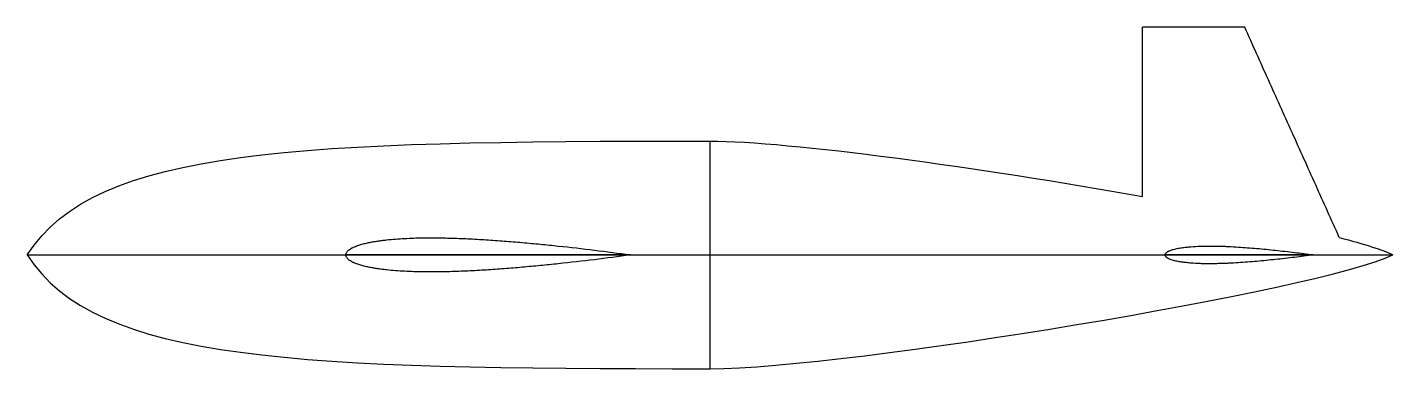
# Model space of a CAD drawing. Header units: millimetres. Extents: x 0 to 1200, y -100 to 200.
import ezdxf

# ---------------------------------------------------------------- set-up
doc = ezdxf.new("R2010")
doc.units = ezdxf.units.MM

msp = doc.modelspace()

# ---------------------------------------------------------------- linework, layer by layer
for points, degree in [([(980, 51.3), (980, 200)], 1), ([(980, 51.3), (980, 200)], 1), ([(1153.1, 15.3), (1070, 200)], 1), ([(1153.1, 15.3), (1070, 200)], 1), ([(0, 0), (60, 95), (240, 100), (600, 100)], 3), ([(0, 0), (60, 95), (240, 100), (600, 100)], 3), ([(600, 0), (600, 55.2), (600, 100), (600, 100)], 3), ([(600, 100), (669.1, 100), (837.9, 76.8), (980, 51.3)], 3), ([(600, 0), (600, 55.2), (600, 100), (600, 100)], 3), ([(600, 100), (669.1, 100), (837.9, 76.8), (980, 51.3)], 3), ([(1153.1, 15.3), (1175, 9.6), (1191.3, 4.4), (1200, 0)], 3), ([(1153.1, 15.3), (1175, 9.6), (1191.3, 4.4), (1200, 0)], 3), ([(0, 0), (60, -95), (240, -100), (600, -100)], 3), ([(0, 0), (60, -95), (240, -100), (600, -100)], 3), ([(0, 0), (38.5, 0), (126.6, 0), (280, 0)], 3), ([(0, 0), (38.5, 0), (126.6, 0), (280, 0)], 3), ([(530, 0), (552.5, 0), (575.9, 0), (600, 0)], 3), ([(530, 0), (552.5, 0), (575.9, 0), (600, 0)], 3), ([(600, -100), (600, -100), (600, -55.2), (600, 0)], 3), ([(600, -100), (720, -100), (1140, -30), (1200, 0)], 3), ([(600, -100), (600, -100), (600, -55.2), (600, 0)], 3), ([(600, -100), (720, -100), (1140, -30), (1200, 0)], 3), ([(600, 0), (672.4, 0), (854.1, 0), (1000, 0)], 3), ([(600, 0), (672.4, 0), (854.1, 0), (1000, 0)], 3), ([(1130, 0), (1163.5, 0), (1188.4, 0), (1200, 0)], 3), ([(1130, 0), (1163.5, 0), (1188.4, 0), (1200, 0)], 3)]:
    msp.add_open_spline(points, degree=degree)
for points, knots in [([(1070, 200), (1066.2, 200), (1062.4, 200), (1058.6, 200), (1054.8, 200), (1051, 200), (1047.2, 200), (1045.3, 200), (1043.4, 200), (1041.5, 200), (1039.6, 200), (1037.7, 200), (1035.8, 200), (1033.9, 200), (1032, 200), (1030.1, 200), (1028.2, 200), (1026.3, 200), (1024.4, 200), (1022.5, 200), (1020.6, 200), (1018.6, 200), (1017.7, 200), (1016.7, 200), (1015.8, 200), (1014.8, 200), (1013.9, 200), (1012.9, 200), (1012, 200), (1011, 200), (1010, 200), (1009.6, 200), (1009.1, 200), (1008.6, 200), (1008.1, 200), (1007.7, 200), (1007.2, 200), (1006.2, 200), (1005.3, 200), (1004.3, 200), (1003.4, 200), (1002.4, 200), (1001.4, 200), (999.5, 200), (997.6, 200), (995.7, 200), (994.8, 200), (993.8, 200), (992.9, 200), (992.4, 200), (991.9, 200), (991.4, 200), (991, 200), (990.5, 200), (990, 200), (989.5, 200), (989.1, 200), (988.6, 200), (988.1, 200), (987.7, 200), (987.2, 200), (986.7, 200), (986.3, 200), (985.8, 200), (985.3, 200), (984.9, 200), (984.4, 200), (984, 200), (983.5, 200), (983.1, 200), (982.8, 200), (982.6, 200), (982.4, 200), (982.3, 200), (982.2, 200), (982.1, 200), (982, 200), (981.9, 200), (981.8, 200), (981.5, 200), (981.3, 200), (981.1, 200), (981, 200), (981, 200), (980.9, 200), (980.8, 200), (980.7, 200), (980.6, 200), (980.5, 200), (980.4, 200), (980.4, 200), (980.3, 200), (980.2, 200), (980.2, 200), (980.1, 200), (980.1, 200), (980, 200), (980, 200), (980, 200), (980, 200), (980, 200), (980, 200), (980, 200)], [0, 0, 0, 0, 0.125, 0.125, 0.125, 0.25, 0.25, 0.25, 0.3125, 0.3125, 0.3125, 0.375, 0.375, 0.375, 0.4375, 0.4375, 0.4375, 0.5, 0.5, 0.5, 0.5625, 0.5625, 0.5625, 0.59375, 0.59375, 0.59375, 0.625, 0.625, 0.625, 0.65625, 0.65625, 0.65625, 0.671875, 0.671875, 0.671875, 0.6875, 0.6875, 0.6875, 0.71875, 0.71875, 0.71875, 0.75, 0.75, 0.75, 0.8125, 0.8125, 0.8125, 0.84375, 0.84375, 0.84375, 0.859375, 0.859375, 0.859375, 0.875, 0.875, 0.875, 0.890625, 0.890625, 0.890625, 0.90625, 0.90625, 0.90625, 0.921875, 0.921875, 0.921875, 0.9375, 0.9375, 0.9375, 0.953125, 0.953125, 0.953125, 0.960938, 0.960938, 0.960938, 0.964844, 0.964844, 0.964844, 0.96875, 0.96875, 0.96875, 0.976562, 0.976562, 0.976562, 0.980469, 0.980469, 0.980469, 0.984375, 0.984375, 0.984375, 0.988281, 0.988281, 0.988281, 0.992187, 0.992187, 0.992187, 0.996094, 0.996094, 0.996094, 0.998047, 0.998047, 0.998047, 1, 1, 1, 1]), ([(1070, 200), (1066.2, 200), (1062.4, 200), (1058.6, 200), (1054.8, 200), (1051, 200), (1047.2, 200), (1045.3, 200), (1043.4, 200), (1041.5, 200), (1039.6, 200), (1037.7, 200), (1035.8, 200), (1033.9, 200), (1032, 200), (1030.1, 200), (1028.2, 200), (1026.3, 200), (1024.4, 200), (1022.5, 200), (1020.6, 200), (1018.6, 200), (1017.7, 200), (1016.7, 200), (1015.8, 200), (1014.8, 200), (1013.9, 200), (1012.9, 200), (1012, 200), (1011, 200), (1010, 200), (1009.6, 200), (1009.1, 200), (1008.6, 200), (1008.1, 200), (1007.7, 200), (1007.2, 200), (1006.2, 200), (1005.3, 200), (1004.3, 200), (1003.4, 200), (1002.4, 200), (1001.4, 200), (999.5, 200), (997.6, 200), (995.7, 200), (994.8, 200), (993.8, 200), (992.9, 200), (992.4, 200), (991.9, 200), (991.4, 200), (991, 200), (990.5, 200), (990, 200), (989.5, 200), (989.1, 200), (988.6, 200), (988.1, 200), (987.7, 200), (987.2, 200), (986.7, 200), (986.3, 200), (985.8, 200), (985.3, 200), (984.9, 200), (984.4, 200), (984, 200), (983.5, 200), (983.1, 200), (982.8, 200), (982.6, 200), (982.4, 200), (982.3, 200), (982.2, 200), (982.1, 200), (982, 200), (981.9, 200), (981.8, 200), (981.5, 200), (981.3, 200), (981.1, 200), (981, 200), (981, 200), (980.9, 200), (980.8, 200), (980.7, 200), (980.6, 200), (980.5, 200), (980.4, 200), (980.4, 200), (980.3, 200), (980.2, 200), (980.2, 200), (980.1, 200), (980.1, 200), (980, 200), (980, 200), (980, 200), (980, 200), (980, 200), (980, 200), (980, 200)], [0, 0, 0, 0, 0.125, 0.125, 0.125, 0.25, 0.25, 0.25, 0.3125, 0.3125, 0.3125, 0.375, 0.375, 0.375, 0.4375, 0.4375, 0.4375, 0.5, 0.5, 0.5, 0.5625, 0.5625, 0.5625, 0.59375, 0.59375, 0.59375, 0.625, 0.625, 0.625, 0.65625, 0.65625, 0.65625, 0.671875, 0.671875, 0.671875, 0.6875, 0.6875, 0.6875, 0.71875, 0.71875, 0.71875, 0.75, 0.75, 0.75, 0.8125, 0.8125, 0.8125, 0.84375, 0.84375, 0.84375, 0.859375, 0.859375, 0.859375, 0.875, 0.875, 0.875, 0.890625, 0.890625, 0.890625, 0.90625, 0.90625, 0.90625, 0.921875, 0.921875, 0.921875, 0.9375, 0.9375, 0.9375, 0.953125, 0.953125, 0.953125, 0.960938, 0.960938, 0.960938, 0.964844, 0.964844, 0.964844, 0.96875, 0.96875, 0.96875, 0.976562, 0.976562, 0.976562, 0.980469, 0.980469, 0.980469, 0.984375, 0.984375, 0.984375, 0.988281, 0.988281, 0.988281, 0.992187, 0.992187, 0.992187, 0.996094, 0.996094, 0.996094, 0.998047, 0.998047, 0.998047, 1, 1, 1, 1]), ([(280, 0), (280, 0.2), (280, 0.3), (280, 0.5), (280.1, 0.7), (280.1, 0.8), (280.1, 1), (280.2, 1.3), (280.3, 1.6), (280.5, 1.9), (280.6, 2.2), (280.8, 2.5), (281, 2.8), (281.2, 3), (281.4, 3.3), (281.7, 3.5), (281.9, 3.7), (282.1, 4), (282.4, 4.2), (282.6, 4.4), (282.9, 4.6), (283.2, 4.8), (283.7, 5.2), (284.3, 5.5), (284.9, 5.8), (285.2, 6), (285.5, 6.2), (285.8, 6.3), (286, 6.5), (286.3, 6.6), (286.6, 6.7), (287.3, 7), (287.9, 7.3), (288.5, 7.5), (289.7, 8), (291, 8.4), (292.2, 8.8), (293.5, 9.2), (294.8, 9.6), (296.1, 9.9), (297.4, 10.2), (298.7, 10.5), (300, 10.8), (301.3, 11), (302.6, 11.3), (303.9, 11.5), (305.2, 11.7), (306.5, 12), (307.8, 12.2), (309.1, 12.4), (310.4, 12.5), (311.8, 12.7), (313.1, 12.9), (314.4, 13), (315.7, 13.2), (318.4, 13.5), (321, 13.7), (323.6, 13.9), (328.9, 14.3), (334.2, 14.6), (339.6, 14.8), (342.2, 14.9), (344.9, 14.9), (347.5, 15), (350.2, 15), (352.8, 15), (355.5, 15), (356.8, 15), (358.1, 15), (359.5, 15), (360.8, 15), (362.1, 15), (363.5, 14.9), (366.1, 14.9), (368.8, 14.8), (371.4, 14.8), (374.1, 14.7), (376.7, 14.6), (379.4, 14.5), (382, 14.4), (384.7, 14.3), (387.3, 14.2), (392.6, 13.9), (398, 13.6), (403.3, 13.3), (408.6, 13), (413.9, 12.6), (419.1, 12.2), (424.4, 11.8), (429.7, 11.4), (435, 10.9), (440.3, 10.4), (445.6, 9.9), (450.9, 9.4), (456.2, 8.9), (461.5, 8.4), (466.7, 7.8), (477.3, 6.7), (487.9, 5.5), (498.4, 4.2), (508.9, 2.9), (519.5, 1.5), (530, 0)], [0, 0, 0, 0, 0.001953, 0.001953, 0.001953, 0.003906, 0.003906, 0.003906, 0.007813, 0.007813, 0.007813, 0.011719, 0.011719, 0.011719, 0.015625, 0.015625, 0.015625, 0.019531, 0.019531, 0.019531, 0.023437, 0.023437, 0.023437, 0.03125, 0.03125, 0.03125, 0.035156, 0.035156, 0.035156, 0.039062, 0.039062, 0.039062, 0.046875, 0.046875, 0.046875, 0.0625, 0.0625, 0.0625, 0.078125, 0.078125, 0.078125, 0.09375, 0.09375, 0.09375, 0.109375, 0.109375, 0.109375, 0.125, 0.125, 0.125, 0.140625, 0.140625, 0.140625, 0.15625, 0.15625, 0.15625, 0.1875, 0.1875, 0.1875, 0.25, 0.25, 0.25, 0.28125, 0.28125, 0.28125, 0.3125, 0.3125, 0.3125, 0.328125, 0.328125, 0.328125, 0.34375, 0.34375, 0.34375, 0.375, 0.375, 0.375, 0.40625, 0.40625, 0.40625, 0.4375, 0.4375, 0.4375, 0.5, 0.5, 0.5, 0.5625, 0.5625, 0.5625, 0.625, 0.625, 0.625, 0.6875, 0.6875, 0.6875, 0.75, 0.75, 0.75, 0.875, 0.875, 0.875, 1, 1, 1, 1]), ([(280, 0), (280, 0.2), (280, 0.3), (280, 0.5), (280.1, 0.7), (280.1, 0.8), (280.1, 1), (280.2, 1.3), (280.3, 1.6), (280.5, 1.9), (280.6, 2.2), (280.8, 2.5), (281, 2.8), (281.2, 3), (281.4, 3.3), (281.7, 3.5), (281.9, 3.7), (282.1, 4), (282.4, 4.2), (282.6, 4.4), (282.9, 4.6), (283.2, 4.8), (283.7, 5.2), (284.3, 5.5), (284.9, 5.8), (285.2, 6), (285.5, 6.2), (285.8, 6.3), (286, 6.5), (286.3, 6.6), (286.6, 6.7), (287.3, 7), (287.9, 7.3), (288.5, 7.5), (289.7, 8), (291, 8.4), (292.2, 8.8), (293.5, 9.2), (294.8, 9.6), (296.1, 9.9), (297.4, 10.2), (298.7, 10.5), (300, 10.8), (301.3, 11), (302.6, 11.3), (303.9, 11.5), (305.2, 11.7), (306.5, 12), (307.8, 12.2), (309.1, 12.4), (310.4, 12.5), (311.8, 12.7), (313.1, 12.9), (314.4, 13), (315.7, 13.2), (318.4, 13.5), (321, 13.7), (323.6, 13.9), (328.9, 14.3), (334.2, 14.6), (339.6, 14.8), (342.2, 14.9), (344.9, 14.9), (347.5, 15), (350.2, 15), (352.8, 15), (355.5, 15), (356.8, 15), (358.1, 15), (359.5, 15), (360.8, 15), (362.1, 15), (363.5, 14.9), (366.1, 14.9), (368.8, 14.8), (371.4, 14.8), (374.1, 14.7), (376.7, 14.6), (379.4, 14.5), (382, 14.4), (384.7, 14.3), (387.3, 14.2), (392.6, 13.9), (398, 13.6), (403.3, 13.3), (408.6, 13), (413.9, 12.6), (419.1, 12.2), (424.4, 11.8), (429.7, 11.4), (435, 10.9), (440.3, 10.4), (445.6, 9.9), (450.9, 9.4), (456.2, 8.9), (461.5, 8.4), (466.7, 7.8), (477.3, 6.7), (487.9, 5.5), (498.4, 4.2), (508.9, 2.9), (519.5, 1.5), (530, 0)], [0, 0, 0, 0, 0.001953, 0.001953, 0.001953, 0.003906, 0.003906, 0.003906, 0.007813, 0.007813, 0.007813, 0.011719, 0.011719, 0.011719, 0.015625, 0.015625, 0.015625, 0.019531, 0.019531, 0.019531, 0.023437, 0.023437, 0.023437, 0.03125, 0.03125, 0.03125, 0.035156, 0.035156, 0.035156, 0.039062, 0.039062, 0.039062, 0.046875, 0.046875, 0.046875, 0.0625, 0.0625, 0.0625, 0.078125, 0.078125, 0.078125, 0.09375, 0.09375, 0.09375, 0.109375, 0.109375, 0.109375, 0.125, 0.125, 0.125, 0.140625, 0.140625, 0.140625, 0.15625, 0.15625, 0.15625, 0.1875, 0.1875, 0.1875, 0.25, 0.25, 0.25, 0.28125, 0.28125, 0.28125, 0.3125, 0.3125, 0.3125, 0.328125, 0.328125, 0.328125, 0.34375, 0.34375, 0.34375, 0.375, 0.375, 0.375, 0.40625, 0.40625, 0.40625, 0.4375, 0.4375, 0.4375, 0.5, 0.5, 0.5, 0.5625, 0.5625, 0.5625, 0.625, 0.625, 0.625, 0.6875, 0.6875, 0.6875, 0.75, 0.75, 0.75, 0.875, 0.875, 0.875, 1, 1, 1, 1]), ([(530, 0), (519.5, -1.5), (508.9, -2.9), (498.4, -4.2), (487.9, -5.5), (477.3, -6.7), (466.7, -7.8), (461.5, -8.4), (456.2, -8.9), (450.9, -9.4), (445.6, -9.9), (440.3, -10.4), (435, -10.9), (429.7, -11.4), (424.4, -11.8), (419.1, -12.2), (413.9, -12.6), (408.6, -13), (403.3, -13.3), (398, -13.6), (392.6, -13.9), (387.3, -14.2), (384.7, -14.3), (382, -14.4), (379.4, -14.5), (376.7, -14.6), (374.1, -14.7), (371.4, -14.8), (368.8, -14.8), (366.1, -14.9), (363.5, -14.9), (362.1, -15), (360.8, -15), (359.5, -15), (358.1, -15), (356.8, -15), (355.5, -15), (352.8, -15), (350.2, -15), (347.5, -15), (344.9, -14.9), (342.2, -14.9), (339.6, -14.8), (334.2, -14.6), (328.9, -14.3), (323.6, -13.9), (321, -13.7), (318.4, -13.5), (315.7, -13.2), (314.4, -13), (313.1, -12.9), (311.8, -12.7), (310.4, -12.5), (309.1, -12.4), (307.8, -12.2), (306.5, -12), (305.2, -11.7), (303.9, -11.5), (302.6, -11.3), (301.3, -11), (300, -10.8), (298.7, -10.5), (297.4, -10.2), (296.1, -9.9), (294.8, -9.6), (293.5, -9.2), (292.2, -8.8), (291, -8.4), (289.7, -8), (288.5, -7.5), (287.9, -7.3), (287.3, -7), (286.6, -6.7), (286.3, -6.6), (286, -6.5), (285.8, -6.3), (285.5, -6.2), (285.2, -6), (284.9, -5.8), (284.3, -5.5), (283.7, -5.2), (283.2, -4.8), (282.9, -4.6), (282.6, -4.4), (282.4, -4.2), (282.1, -4), (281.9, -3.7), (281.7, -3.5), (281.4, -3.3), (281.2, -3), (281, -2.8), (280.8, -2.5), (280.6, -2.2), (280.5, -1.9), (280.3, -1.6), (280.2, -1.3), (280.1, -1), (280.1, -0.8), (280.1, -0.7), (280, -0.5), (280, -0.3), (280, -0.2), (280, 0)], [0, 0, 0, 0, 0.125, 0.125, 0.125, 0.25, 0.25, 0.25, 0.3125, 0.3125, 0.3125, 0.375, 0.375, 0.375, 0.4375, 0.4375, 0.4375, 0.5, 0.5, 0.5, 0.5625, 0.5625, 0.5625, 0.59375, 0.59375, 0.59375, 0.625, 0.625, 0.625, 0.65625, 0.65625, 0.65625, 0.671875, 0.671875, 0.671875, 0.6875, 0.6875, 0.6875, 0.71875, 0.71875, 0.71875, 0.75, 0.75, 0.75, 0.8125, 0.8125, 0.8125, 0.84375, 0.84375, 0.84375, 0.859375, 0.859375, 0.859375, 0.875, 0.875, 0.875, 0.890625, 0.890625, 0.890625, 0.90625, 0.90625, 0.90625, 0.921875, 0.921875, 0.921875, 0.9375, 0.9375, 0.9375, 0.953125, 0.953125, 0.953125, 0.960938, 0.960938, 0.960938, 0.964844, 0.964844, 0.964844, 0.96875, 0.96875, 0.96875, 0.976562, 0.976562, 0.976562, 0.980469, 0.980469, 0.980469, 0.984375, 0.984375, 0.984375, 0.988281, 0.988281, 0.988281, 0.992188, 0.992188, 0.992188, 0.996094, 0.996094, 0.996094, 0.998047, 0.998047, 0.998047, 1, 1, 1, 1]), ([(530, 0), (519.5, -1.5), (508.9, -2.9), (498.4, -4.2), (487.9, -5.5), (477.3, -6.7), (466.7, -7.8), (461.5, -8.4), (456.2, -8.9), (450.9, -9.4), (445.6, -9.9), (440.3, -10.4), (435, -10.9), (429.7, -11.4), (424.4, -11.8), (419.1, -12.2), (413.9, -12.6), (408.6, -13), (403.3, -13.3), (398, -13.6), (392.6, -13.9), (387.3, -14.2), (384.7, -14.3), (382, -14.4), (379.4, -14.5), (376.7, -14.6), (374.1, -14.7), (371.4, -14.8), (368.8, -14.8), (366.1, -14.9), (363.5, -14.9), (362.1, -15), (360.8, -15), (359.5, -15), (358.1, -15), (356.8, -15), (355.5, -15), (352.8, -15), (350.2, -15), (347.5, -15), (344.9, -14.9), (342.2, -14.9), (339.6, -14.8), (334.2, -14.6), (328.9, -14.3), (323.6, -13.9), (321, -13.7), (318.4, -13.5), (315.7, -13.2), (314.4, -13), (313.1, -12.9), (311.8, -12.7), (310.4, -12.5), (309.1, -12.4), (307.8, -12.2), (306.5, -12), (305.2, -11.7), (303.9, -11.5), (302.6, -11.3), (301.3, -11), (300, -10.8), (298.7, -10.5), (297.4, -10.2), (296.1, -9.9), (294.8, -9.6), (293.5, -9.2), (292.2, -8.8), (291, -8.4), (289.7, -8), (288.5, -7.5), (287.9, -7.3), (287.3, -7), (286.6, -6.7), (286.3, -6.6), (286, -6.5), (285.8, -6.3), (285.5, -6.2), (285.2, -6), (284.9, -5.8), (284.3, -5.5), (283.7, -5.2), (283.2, -4.8), (282.9, -4.6), (282.6, -4.4), (282.4, -4.2), (282.1, -4), (281.9, -3.7), (281.7, -3.5), (281.4, -3.3), (281.2, -3), (281, -2.8), (280.8, -2.5), (280.6, -2.2), (280.5, -1.9), (280.3, -1.6), (280.2, -1.3), (280.1, -1), (280.1, -0.8), (280.1, -0.7), (280, -0.5), (280, -0.3), (280, -0.2), (280, 0)], [0, 0, 0, 0, 0.125, 0.125, 0.125, 0.25, 0.25, 0.25, 0.3125, 0.3125, 0.3125, 0.375, 0.375, 0.375, 0.4375, 0.4375, 0.4375, 0.5, 0.5, 0.5, 0.5625, 0.5625, 0.5625, 0.59375, 0.59375, 0.59375, 0.625, 0.625, 0.625, 0.65625, 0.65625, 0.65625, 0.671875, 0.671875, 0.671875, 0.6875, 0.6875, 0.6875, 0.71875, 0.71875, 0.71875, 0.75, 0.75, 0.75, 0.8125, 0.8125, 0.8125, 0.84375, 0.84375, 0.84375, 0.859375, 0.859375, 0.859375, 0.875, 0.875, 0.875, 0.890625, 0.890625, 0.890625, 0.90625, 0.90625, 0.90625, 0.921875, 0.921875, 0.921875, 0.9375, 0.9375, 0.9375, 0.953125, 0.953125, 0.953125, 0.960938, 0.960938, 0.960938, 0.964844, 0.964844, 0.964844, 0.96875, 0.96875, 0.96875, 0.976562, 0.976562, 0.976562, 0.980469, 0.980469, 0.980469, 0.984375, 0.984375, 0.984375, 0.988281, 0.988281, 0.988281, 0.992188, 0.992188, 0.992188, 0.996094, 0.996094, 0.996094, 0.998047, 0.998047, 0.998047, 1, 1, 1, 1]), ([(530, 0), (519.5, 0), (508.9, 0), (498.4, 0), (487.9, 0), (477.3, 0), (466.7, 0), (461.5, 0), (456.2, 0), (450.9, 0), (445.6, 0), (440.3, 0), (435, 0), (429.7, 0), (424.4, 0), (419.1, 0), (413.9, 0), (408.6, 0), (403.3, 0), (398, 0), (392.6, 0), (387.3, 0), (384.7, 0), (382, 0), (379.4, 0), (376.7, 0), (374.1, 0), (371.4, 0), (368.8, 0), (366.1, 0), (363.5, 0), (362.1, 0), (360.8, 0), (359.5, 0), (358.1, 0), (356.8, 0), (355.5, 0), (352.8, 0), (350.2, 0), (347.5, 0), (344.9, 0), (342.2, 0), (339.6, 0), (334.2, 0), (328.9, 0), (323.6, 0), (321, 0), (318.4, 0), (315.7, 0), (314.4, 0), (313.1, 0), (311.8, 0), (310.4, 0), (309.1, 0), (307.8, 0), (306.5, 0), (305.2, 0), (303.9, 0), (302.6, 0), (301.3, 0), (300, 0), (298.7, 0), (297.4, 0), (296.1, 0), (294.8, 0), (293.5, 0), (292.2, 0), (291, 0), (289.7, 0), (288.5, 0), (287.9, 0), (287.3, 0), (286.6, 0), (286.3, 0), (286, 0), (285.8, 0), (285.5, 0), (285.2, 0), (284.9, 0), (284.3, 0), (283.7, 0), (283.2, 0), (282.9, 0), (282.6, 0), (282.4, 0), (282.1, 0), (281.9, 0), (281.7, 0), (281.4, 0), (281.2, 0), (281, 0), (280.8, 0), (280.6, 0), (280.5, 0), (280.3, 0), (280.2, 0), (280.1, 0), (280.1, 0), (280.1, 0), (280, 0), (280, 0), (280, 0), (280, 0)], [0, 0, 0, 0, 0.125, 0.125, 0.125, 0.25, 0.25, 0.25, 0.3125, 0.3125, 0.3125, 0.375, 0.375, 0.375, 0.4375, 0.4375, 0.4375, 0.5, 0.5, 0.5, 0.5625, 0.5625, 0.5625, 0.59375, 0.59375, 0.59375, 0.625, 0.625, 0.625, 0.65625, 0.65625, 0.65625, 0.671875, 0.671875, 0.671875, 0.6875, 0.6875, 0.6875, 0.71875, 0.71875, 0.71875, 0.75, 0.75, 0.75, 0.8125, 0.8125, 0.8125, 0.84375, 0.84375, 0.84375, 0.859375, 0.859375, 0.859375, 0.875, 0.875, 0.875, 0.890625, 0.890625, 0.890625, 0.90625, 0.90625, 0.90625, 0.921875, 0.921875, 0.921875, 0.9375, 0.9375, 0.9375, 0.953125, 0.953125, 0.953125, 0.960938, 0.960938, 0.960938, 0.964844, 0.964844, 0.964844, 0.96875, 0.96875, 0.96875, 0.976562, 0.976562, 0.976562, 0.980469, 0.980469, 0.980469, 0.984375, 0.984375, 0.984375, 0.988281, 0.988281, 0.988281, 0.992188, 0.992188, 0.992188, 0.996094, 0.996094, 0.996094, 0.998047, 0.998047, 0.998047, 1, 1, 1, 1]), ([(280, 0), (280, 0), (280, 0), (280, 0), (280.1, 0), (280.1, 0), (280.1, 0), (280.2, 0), (280.3, 0), (280.5, 0), (280.6, 0), (280.8, 0), (281, 0), (281.2, 0), (281.4, 0), (281.7, 0), (281.9, 0), (282.1, 0), (282.4, 0), (282.6, 0), (282.9, 0), (283.2, 0), (283.7, 0), (284.3, 0), (284.9, 0), (285.2, 0), (285.5, 0), (285.8, 0), (286, 0), (286.3, 0), (286.6, 0), (287.3, 0), (287.9, 0), (288.5, 0), (289.7, 0), (291, 0), (292.2, 0), (293.5, 0), (294.8, 0), (296.1, 0), (297.4, 0), (298.7, 0), (300, 0), (301.3, 0), (302.6, 0), (303.9, 0), (305.2, 0), (306.5, 0), (307.8, 0), (309.1, 0), (310.4, 0), (311.8, 0), (313.1, 0), (314.4, 0), (315.7, 0), (318.4, 0), (321, 0), (323.6, 0), (328.9, 0), (334.2, 0), (339.6, 0), (342.2, 0), (344.9, 0), (347.5, 0), (350.2, 0), (352.8, 0), (355.5, 0), (356.8, 0), (358.1, 0), (359.5, 0), (360.8, 0), (362.1, 0), (363.5, 0), (366.1, 0), (368.8, 0), (371.4, 0), (374.1, 0), (376.7, 0), (379.4, 0), (382, 0), (384.7, 0), (387.3, 0), (392.6, 0), (398, 0), (403.3, 0), (408.6, 0), (413.9, 0), (419.1, 0), (424.4, 0), (429.7, 0), (435, 0), (440.3, 0), (445.6, 0), (450.9, 0), (456.2, 0), (461.5, 0), (466.7, 0), (477.3, 0), (487.9, 0), (498.4, 0), (508.9, 0), (519.5, 0), (530, 0)], [0, 0, 0, 0, 0.001953, 0.001953, 0.001953, 0.003906, 0.003906, 0.003906, 0.007813, 0.007813, 0.007813, 0.011719, 0.011719, 0.011719, 0.015625, 0.015625, 0.015625, 0.019531, 0.019531, 0.019531, 0.023437, 0.023437, 0.023437, 0.03125, 0.03125, 0.03125, 0.035156, 0.035156, 0.035156, 0.039062, 0.039062, 0.039062, 0.046875, 0.046875, 0.046875, 0.0625, 0.0625, 0.0625, 0.078125, 0.078125, 0.078125, 0.09375, 0.09375, 0.09375, 0.109375, 0.109375, 0.109375, 0.125, 0.125, 0.125, 0.140625, 0.140625, 0.140625, 0.15625, 0.15625, 0.15625, 0.1875, 0.1875, 0.1875, 0.25, 0.25, 0.25, 0.28125, 0.28125, 0.28125, 0.3125, 0.3125, 0.3125, 0.328125, 0.328125, 0.328125, 0.34375, 0.34375, 0.34375, 0.375, 0.375, 0.375, 0.40625, 0.40625, 0.40625, 0.4375, 0.4375, 0.4375, 0.5, 0.5, 0.5, 0.5625, 0.5625, 0.5625, 0.625, 0.625, 0.625, 0.6875, 0.6875, 0.6875, 0.75, 0.75, 0.75, 0.875, 0.875, 0.875, 1, 1, 1, 1]), ([(1000, 0), (1000, 0.1), (1000, 0.2), (1000, 0.3), (1000, 0.3), (1000, 0.4), (1000.1, 0.5), (1000.1, 0.7), (1000.2, 0.8), (1000.2, 1), (1000.3, 1.1), (1000.4, 1.3), (1000.5, 1.4), (1000.6, 1.6), (1000.7, 1.7), (1000.9, 1.8), (1001, 1.9), (1001.1, 2.1), (1001.2, 2.2), (1001.4, 2.3), (1001.5, 2.4), (1001.7, 2.5), (1001.9, 2.7), (1002.2, 2.9), (1002.5, 3), (1002.7, 3.1), (1002.8, 3.2), (1003, 3.3), (1003.1, 3.4), (1003.3, 3.4), (1003.5, 3.5), (1003.8, 3.6), (1004.1, 3.8), (1004.4, 3.9), (1005.1, 4.2), (1005.7, 4.4), (1006.4, 4.6), (1007, 4.8), (1007.7, 5), (1008.4, 5.1), (1009, 5.3), (1009.7, 5.5), (1010.4, 5.6), (1011.1, 5.7), (1011.7, 5.9), (1012.4, 6), (1013.1, 6.1), (1013.8, 6.2), (1014.5, 6.3), (1015.1, 6.4), (1015.8, 6.5), (1016.5, 6.6), (1017.2, 6.7), (1017.9, 6.8), (1018.6, 6.8), (1019.9, 7), (1021.3, 7.1), (1022.7, 7.2), (1025.4, 7.4), (1028.2, 7.6), (1031, 7.7), (1032.3, 7.7), (1033.7, 7.8), (1035.1, 7.8), (1036.5, 7.8), (1037.9, 7.8), (1039.3, 7.8), (1039.9, 7.8), (1040.6, 7.8), (1041.3, 7.8), (1042, 7.8), (1042.7, 7.8), (1043.4, 7.8), (1044.8, 7.7), (1046.2, 7.7), (1047.5, 7.7), (1048.9, 7.6), (1050.3, 7.6), (1051.7, 7.6), (1053.1, 7.5), (1054.4, 7.4), (1055.8, 7.4), (1058.6, 7.3), (1061.3, 7.1), (1064.1, 6.9), (1066.8, 6.7), (1069.6, 6.6), (1072.4, 6.3), (1075.1, 6.1), (1077.9, 5.9), (1080.6, 5.7), (1083.4, 5.4), (1086.1, 5.2), (1088.9, 4.9), (1091.6, 4.6), (1094.4, 4.3), (1097.1, 4.1), (1102.6, 3.5), (1108.1, 2.8), (1113.6, 2.2), (1119.1, 1.5), (1124.5, 0.8), (1130, 0)], [0, 0, 0, 0, 0.001953, 0.001953, 0.001953, 0.003906, 0.003906, 0.003906, 0.007813, 0.007813, 0.007813, 0.011719, 0.011719, 0.011719, 0.015625, 0.015625, 0.015625, 0.019531, 0.019531, 0.019531, 0.023437, 0.023437, 0.023437, 0.03125, 0.03125, 0.03125, 0.035156, 0.035156, 0.035156, 0.039062, 0.039062, 0.039062, 0.046875, 0.046875, 0.046875, 0.0625, 0.0625, 0.0625, 0.078125, 0.078125, 0.078125, 0.09375, 0.09375, 0.09375, 0.109375, 0.109375, 0.109375, 0.125, 0.125, 0.125, 0.140625, 0.140625, 0.140625, 0.15625, 0.15625, 0.15625, 0.1875, 0.1875, 0.1875, 0.25, 0.25, 0.25, 0.28125, 0.28125, 0.28125, 0.3125, 0.3125, 0.3125, 0.328125, 0.328125, 0.328125, 0.34375, 0.34375, 0.34375, 0.375, 0.375, 0.375, 0.40625, 0.40625, 0.40625, 0.4375, 0.4375, 0.4375, 0.5, 0.5, 0.5, 0.5625, 0.5625, 0.5625, 0.625, 0.625, 0.625, 0.6875, 0.6875, 0.6875, 0.75, 0.75, 0.75, 0.875, 0.875, 0.875, 1, 1, 1, 1]), ([(1000, 0), (1000, 0.1), (1000, 0.2), (1000, 0.3), (1000, 0.3), (1000, 0.4), (1000.1, 0.5), (1000.1, 0.7), (1000.2, 0.8), (1000.2, 1), (1000.3, 1.1), (1000.4, 1.3), (1000.5, 1.4), (1000.6, 1.6), (1000.7, 1.7), (1000.9, 1.8), (1001, 1.9), (1001.1, 2.1), (1001.2, 2.2), (1001.4, 2.3), (1001.5, 2.4), (1001.7, 2.5), (1001.9, 2.7), (1002.2, 2.9), (1002.5, 3), (1002.7, 3.1), (1002.8, 3.2), (1003, 3.3), (1003.1, 3.4), (1003.3, 3.4), (1003.5, 3.5), (1003.8, 3.6), (1004.1, 3.8), (1004.4, 3.9), (1005.1, 4.2), (1005.7, 4.4), (1006.4, 4.6), (1007, 4.8), (1007.7, 5), (1008.4, 5.1), (1009, 5.3), (1009.7, 5.5), (1010.4, 5.6), (1011.1, 5.7), (1011.7, 5.9), (1012.4, 6), (1013.1, 6.1), (1013.8, 6.2), (1014.5, 6.3), (1015.1, 6.4), (1015.8, 6.5), (1016.5, 6.6), (1017.2, 6.7), (1017.9, 6.8), (1018.6, 6.8), (1019.9, 7), (1021.3, 7.1), (1022.7, 7.2), (1025.4, 7.4), (1028.2, 7.6), (1031, 7.7), (1032.3, 7.7), (1033.7, 7.8), (1035.1, 7.8), (1036.5, 7.8), (1037.9, 7.8), (1039.3, 7.8), (1039.9, 7.8), (1040.6, 7.8), (1041.3, 7.8), (1042, 7.8), (1042.7, 7.8), (1043.4, 7.8), (1044.8, 7.7), (1046.2, 7.7), (1047.5, 7.7), (1048.9, 7.6), (1050.3, 7.6), (1051.7, 7.6), (1053.1, 7.5), (1054.4, 7.4), (1055.8, 7.4), (1058.6, 7.3), (1061.3, 7.1), (1064.1, 6.9), (1066.8, 6.7), (1069.6, 6.6), (1072.4, 6.3), (1075.1, 6.1), (1077.9, 5.9), (1080.6, 5.7), (1083.4, 5.4), (1086.1, 5.2), (1088.9, 4.9), (1091.6, 4.6), (1094.4, 4.3), (1097.1, 4.1), (1102.6, 3.5), (1108.1, 2.8), (1113.6, 2.2), (1119.1, 1.5), (1124.5, 0.8), (1130, 0)], [0, 0, 0, 0, 0.001953, 0.001953, 0.001953, 0.003906, 0.003906, 0.003906, 0.007813, 0.007813, 0.007813, 0.011719, 0.011719, 0.011719, 0.015625, 0.015625, 0.015625, 0.019531, 0.019531, 0.019531, 0.023437, 0.023437, 0.023437, 0.03125, 0.03125, 0.03125, 0.035156, 0.035156, 0.035156, 0.039062, 0.039062, 0.039062, 0.046875, 0.046875, 0.046875, 0.0625, 0.0625, 0.0625, 0.078125, 0.078125, 0.078125, 0.09375, 0.09375, 0.09375, 0.109375, 0.109375, 0.109375, 0.125, 0.125, 0.125, 0.140625, 0.140625, 0.140625, 0.15625, 0.15625, 0.15625, 0.1875, 0.1875, 0.1875, 0.25, 0.25, 0.25, 0.28125, 0.28125, 0.28125, 0.3125, 0.3125, 0.3125, 0.328125, 0.328125, 0.328125, 0.34375, 0.34375, 0.34375, 0.375, 0.375, 0.375, 0.40625, 0.40625, 0.40625, 0.4375, 0.4375, 0.4375, 0.5, 0.5, 0.5, 0.5625, 0.5625, 0.5625, 0.625, 0.625, 0.625, 0.6875, 0.6875, 0.6875, 0.75, 0.75, 0.75, 0.875, 0.875, 0.875, 1, 1, 1, 1]), ([(1130, 0), (1124.5, -0.8), (1119.1, -1.5), (1113.6, -2.2), (1108.1, -2.8), (1102.6, -3.5), (1097.1, -4.1), (1094.4, -4.3), (1091.6, -4.6), (1088.9, -4.9), (1086.1, -5.2), (1083.4, -5.4), (1080.6, -5.7), (1077.9, -5.9), (1075.1, -6.1), (1072.4, -6.3), (1069.6, -6.6), (1066.8, -6.7), (1064.1, -6.9), (1061.3, -7.1), (1058.6, -7.3), (1055.8, -7.4), (1054.4, -7.4), (1053.1, -7.5), (1051.7, -7.6), (1050.3, -7.6), (1048.9, -7.6), (1047.5, -7.7), (1046.2, -7.7), (1044.8, -7.7), (1043.4, -7.8), (1042.7, -7.8), (1042, -7.8), (1041.3, -7.8), (1040.6, -7.8), (1039.9, -7.8), (1039.3, -7.8), (1037.9, -7.8), (1036.5, -7.8), (1035.1, -7.8), (1033.7, -7.8), (1032.3, -7.7), (1031, -7.7), (1028.2, -7.6), (1025.4, -7.4), (1022.7, -7.2), (1021.3, -7.1), (1019.9, -7), (1018.6, -6.8), (1017.9, -6.8), (1017.2, -6.7), (1016.5, -6.6), (1015.8, -6.5), (1015.1, -6.4), (1014.5, -6.3), (1013.8, -6.2), (1013.1, -6.1), (1012.4, -6), (1011.7, -5.9), (1011.1, -5.7), (1010.4, -5.6), (1009.7, -5.5), (1009, -5.3), (1008.4, -5.1), (1007.7, -5), (1007, -4.8), (1006.4, -4.6), (1005.7, -4.4), (1005.1, -4.2), (1004.4, -3.9), (1004.1, -3.8), (1003.8, -3.6), (1003.5, -3.5), (1003.3, -3.4), (1003.1, -3.4), (1003, -3.3), (1002.8, -3.2), (1002.7, -3.1), (1002.5, -3), (1002.2, -2.9), (1001.9, -2.7), (1001.7, -2.5), (1001.5, -2.4), (1001.4, -2.3), (1001.2, -2.2), (1001.1, -2.1), (1001, -1.9), (1000.9, -1.8), (1000.7, -1.7), (1000.6, -1.6), (1000.5, -1.4), (1000.4, -1.3), (1000.3, -1.1), (1000.2, -1), (1000.2, -0.8), (1000.1, -0.7), (1000.1, -0.5), (1000, -0.4), (1000, -0.3), (1000, -0.3), (1000, -0.2), (1000, -0.1), (1000, 0)], [0, 0, 0, 0, 0.125, 0.125, 0.125, 0.25, 0.25, 0.25, 0.3125, 0.3125, 0.3125, 0.375, 0.375, 0.375, 0.4375, 0.4375, 0.4375, 0.5, 0.5, 0.5, 0.5625, 0.5625, 0.5625, 0.59375, 0.59375, 0.59375, 0.625, 0.625, 0.625, 0.65625, 0.65625, 0.65625, 0.671875, 0.671875, 0.671875, 0.6875, 0.6875, 0.6875, 0.71875, 0.71875, 0.71875, 0.75, 0.75, 0.75, 0.8125, 0.8125, 0.8125, 0.84375, 0.84375, 0.84375, 0.859375, 0.859375, 0.859375, 0.875, 0.875, 0.875, 0.890625, 0.890625, 0.890625, 0.90625, 0.90625, 0.90625, 0.921875, 0.921875, 0.921875, 0.9375, 0.9375, 0.9375, 0.953125, 0.953125, 0.953125, 0.960938, 0.960938, 0.960938, 0.964844, 0.964844, 0.964844, 0.96875, 0.96875, 0.96875, 0.976562, 0.976562, 0.976562, 0.980469, 0.980469, 0.980469, 0.984375, 0.984375, 0.984375, 0.988281, 0.988281, 0.988281, 0.992188, 0.992188, 0.992188, 0.996094, 0.996094, 0.996094, 0.998047, 0.998047, 0.998047, 1, 1, 1, 1]), ([(1130, 0), (1124.5, -0.8), (1119.1, -1.5), (1113.6, -2.2), (1108.1, -2.8), (1102.6, -3.5), (1097.1, -4.1), (1094.4, -4.3), (1091.6, -4.6), (1088.9, -4.9), (1086.1, -5.2), (1083.4, -5.4), (1080.6, -5.7), (1077.9, -5.9), (1075.1, -6.1), (1072.4, -6.3), (1069.6, -6.6), (1066.8, -6.7), (1064.1, -6.9), (1061.3, -7.1), (1058.6, -7.3), (1055.8, -7.4), (1054.4, -7.4), (1053.1, -7.5), (1051.7, -7.6), (1050.3, -7.6), (1048.9, -7.6), (1047.5, -7.7), (1046.2, -7.7), (1044.8, -7.7), (1043.4, -7.8), (1042.7, -7.8), (1042, -7.8), (1041.3, -7.8), (1040.6, -7.8), (1039.9, -7.8), (1039.3, -7.8), (1037.9, -7.8), (1036.5, -7.8), (1035.1, -7.8), (1033.7, -7.8), (1032.3, -7.7), (1031, -7.7), (1028.2, -7.6), (1025.4, -7.4), (1022.7, -7.2), (1021.3, -7.1), (1019.9, -7), (1018.6, -6.8), (1017.9, -6.8), (1017.2, -6.7), (1016.5, -6.6), (1015.8, -6.5), (1015.1, -6.4), (1014.5, -6.3), (1013.8, -6.2), (1013.1, -6.1), (1012.4, -6), (1011.7, -5.9), (1011.1, -5.7), (1010.4, -5.6), (1009.7, -5.5), (1009, -5.3), (1008.4, -5.1), (1007.7, -5), (1007, -4.8), (1006.4, -4.6), (1005.7, -4.4), (1005.1, -4.2), (1004.4, -3.9), (1004.1, -3.8), (1003.8, -3.6), (1003.5, -3.5), (1003.3, -3.4), (1003.1, -3.4), (1003, -3.3), (1002.8, -3.2), (1002.7, -3.1), (1002.5, -3), (1002.2, -2.9), (1001.9, -2.7), (1001.7, -2.5), (1001.5, -2.4), (1001.4, -2.3), (1001.2, -2.2), (1001.1, -2.1), (1001, -1.9), (1000.9, -1.8), (1000.7, -1.7), (1000.6, -1.6), (1000.5, -1.4), (1000.4, -1.3), (1000.3, -1.1), (1000.2, -1), (1000.2, -0.8), (1000.1, -0.7), (1000.1, -0.5), (1000, -0.4), (1000, -0.3), (1000, -0.3), (1000, -0.2), (1000, -0.1), (1000, 0)], [0, 0, 0, 0, 0.125, 0.125, 0.125, 0.25, 0.25, 0.25, 0.3125, 0.3125, 0.3125, 0.375, 0.375, 0.375, 0.4375, 0.4375, 0.4375, 0.5, 0.5, 0.5, 0.5625, 0.5625, 0.5625, 0.59375, 0.59375, 0.59375, 0.625, 0.625, 0.625, 0.65625, 0.65625, 0.65625, 0.671875, 0.671875, 0.671875, 0.6875, 0.6875, 0.6875, 0.71875, 0.71875, 0.71875, 0.75, 0.75, 0.75, 0.8125, 0.8125, 0.8125, 0.84375, 0.84375, 0.84375, 0.859375, 0.859375, 0.859375, 0.875, 0.875, 0.875, 0.890625, 0.890625, 0.890625, 0.90625, 0.90625, 0.90625, 0.921875, 0.921875, 0.921875, 0.9375, 0.9375, 0.9375, 0.953125, 0.953125, 0.953125, 0.960938, 0.960938, 0.960938, 0.964844, 0.964844, 0.964844, 0.96875, 0.96875, 0.96875, 0.976562, 0.976562, 0.976562, 0.980469, 0.980469, 0.980469, 0.984375, 0.984375, 0.984375, 0.988281, 0.988281, 0.988281, 0.992188, 0.992188, 0.992188, 0.996094, 0.996094, 0.996094, 0.998047, 0.998047, 0.998047, 1, 1, 1, 1]), ([(1130, 0), (1124.5, 0), (1119.1, 0), (1113.6, 0), (1108.1, 0), (1102.6, 0), (1097.1, 0), (1094.4, 0), (1091.6, 0), (1088.9, 0), (1086.1, 0), (1083.4, 0), (1080.6, 0), (1077.9, 0), (1075.1, 0), (1072.4, 0), (1069.6, 0), (1066.8, 0), (1064.1, 0), (1061.3, 0), (1058.6, 0), (1055.8, 0), (1054.4, 0), (1053.1, 0), (1051.7, 0), (1050.3, 0), (1048.9, 0), (1047.5, 0), (1046.2, 0), (1044.8, 0), (1043.4, 0), (1042.7, 0), (1042, 0), (1041.3, 0), (1040.6, 0), (1039.9, 0), (1039.3, 0), (1037.9, 0), (1036.5, 0), (1035.1, 0), (1033.7, 0), (1032.3, 0), (1031, 0), (1028.2, 0), (1025.4, 0), (1022.7, 0), (1021.3, 0), (1019.9, 0), (1018.6, 0), (1017.9, 0), (1017.2, 0), (1016.5, 0), (1015.8, 0), (1015.1, 0), (1014.5, 0), (1013.8, 0), (1013.1, 0), (1012.4, 0), (1011.7, 0), (1011.1, 0), (1010.4, 0), (1009.7, 0), (1009, 0), (1008.4, 0), (1007.7, 0), (1007, 0), (1006.4, 0), (1005.7, 0), (1005.1, 0), (1004.4, 0), (1004.1, 0), (1003.8, 0), (1003.5, 0), (1003.3, 0), (1003.1, 0), (1003, 0), (1002.8, 0), (1002.7, 0), (1002.5, 0), (1002.2, 0), (1001.9, 0), (1001.7, 0), (1001.5, 0), (1001.4, 0), (1001.2, 0), (1001.1, 0), (1001, 0), (1000.9, 0), (1000.7, 0), (1000.6, 0), (1000.5, 0), (1000.4, 0), (1000.3, 0), (1000.2, 0), (1000.2, 0), (1000.1, 0), (1000.1, 0), (1000, 0), (1000, 0), (1000, 0), (1000, 0), (1000, 0), (1000, 0)], [0, 0, 0, 0, 0.125, 0.125, 0.125, 0.25, 0.25, 0.25, 0.3125, 0.3125, 0.3125, 0.375, 0.375, 0.375, 0.4375, 0.4375, 0.4375, 0.5, 0.5, 0.5, 0.5625, 0.5625, 0.5625, 0.59375, 0.59375, 0.59375, 0.625, 0.625, 0.625, 0.65625, 0.65625, 0.65625, 0.671875, 0.671875, 0.671875, 0.6875, 0.6875, 0.6875, 0.71875, 0.71875, 0.71875, 0.75, 0.75, 0.75, 0.8125, 0.8125, 0.8125, 0.84375, 0.84375, 0.84375, 0.859375, 0.859375, 0.859375, 0.875, 0.875, 0.875, 0.890625, 0.890625, 0.890625, 0.90625, 0.90625, 0.90625, 0.921875, 0.921875, 0.921875, 0.9375, 0.9375, 0.9375, 0.953125, 0.953125, 0.953125, 0.960938, 0.960938, 0.960938, 0.964844, 0.964844, 0.964844, 0.96875, 0.96875, 0.96875, 0.976562, 0.976562, 0.976562, 0.980469, 0.980469, 0.980469, 0.984375, 0.984375, 0.984375, 0.988281, 0.988281, 0.988281, 0.992188, 0.992188, 0.992188, 0.996094, 0.996094, 0.996094, 0.998047, 0.998047, 0.998047, 1, 1, 1, 1]), ([(1000, 0), (1000, 0), (1000, 0), (1000, 0), (1000, 0), (1000, 0), (1000.1, 0), (1000.1, 0), (1000.2, 0), (1000.2, 0), (1000.3, 0), (1000.4, 0), (1000.5, 0), (1000.6, 0), (1000.7, 0), (1000.9, 0), (1001, 0), (1001.1, 0), (1001.2, 0), (1001.4, 0), (1001.5, 0), (1001.7, 0), (1001.9, 0), (1002.2, 0), (1002.5, 0), (1002.7, 0), (1002.8, 0), (1003, 0), (1003.1, 0), (1003.3, 0), (1003.5, 0), (1003.8, 0), (1004.1, 0), (1004.4, 0), (1005.1, 0), (1005.7, 0), (1006.4, 0), (1007, 0), (1007.7, 0), (1008.4, 0), (1009, 0), (1009.7, 0), (1010.4, 0), (1011.1, 0), (1011.7, 0), (1012.4, 0), (1013.1, 0), (1013.8, 0), (1014.5, 0), (1015.1, 0), (1015.8, 0), (1016.5, 0), (1017.2, 0), (1017.9, 0), (1018.6, 0), (1019.9, 0), (1021.3, 0), (1022.7, 0), (1025.4, 0), (1028.2, 0), (1031, 0), (1032.3, 0), (1033.7, 0), (1035.1, 0), (1036.5, 0), (1037.9, 0), (1039.3, 0), (1039.9, 0), (1040.6, 0), (1041.3, 0), (1042, 0), (1042.7, 0), (1043.4, 0), (1044.8, 0), (1046.2, 0), (1047.5, 0), (1048.9, 0), (1050.3, 0), (1051.7, 0), (1053.1, 0), (1054.4, 0), (1055.8, 0), (1058.6, 0), (1061.3, 0), (1064.1, 0), (1066.8, 0), (1069.6, 0), (1072.4, 0), (1075.1, 0), (1077.9, 0), (1080.6, 0), (1083.4, 0), (1086.1, 0), (1088.9, 0), (1091.6, 0), (1094.4, 0), (1097.1, 0), (1102.6, 0), (1108.1, 0), (1113.6, 0), (1119.1, 0), (1124.5, 0), (1130, 0)], [0, 0, 0, 0, 0.001953, 0.001953, 0.001953, 0.003906, 0.003906, 0.003906, 0.007813, 0.007813, 0.007813, 0.011719, 0.011719, 0.011719, 0.015625, 0.015625, 0.015625, 0.019531, 0.019531, 0.019531, 0.023437, 0.023437, 0.023437, 0.03125, 0.03125, 0.03125, 0.035156, 0.035156, 0.035156, 0.039062, 0.039062, 0.039062, 0.046875, 0.046875, 0.046875, 0.0625, 0.0625, 0.0625, 0.078125, 0.078125, 0.078125, 0.09375, 0.09375, 0.09375, 0.109375, 0.109375, 0.109375, 0.125, 0.125, 0.125, 0.140625, 0.140625, 0.140625, 0.15625, 0.15625, 0.15625, 0.1875, 0.1875, 0.1875, 0.25, 0.25, 0.25, 0.28125, 0.28125, 0.28125, 0.3125, 0.3125, 0.3125, 0.328125, 0.328125, 0.328125, 0.34375, 0.34375, 0.34375, 0.375, 0.375, 0.375, 0.40625, 0.40625, 0.40625, 0.4375, 0.4375, 0.4375, 0.5, 0.5, 0.5, 0.5625, 0.5625, 0.5625, 0.625, 0.625, 0.625, 0.6875, 0.6875, 0.6875, 0.75, 0.75, 0.75, 0.875, 0.875, 0.875, 1, 1, 1, 1])]:
    msp.add_open_spline(points, degree=3, knots=knots)

doc.saveas('drawing.dxf')
